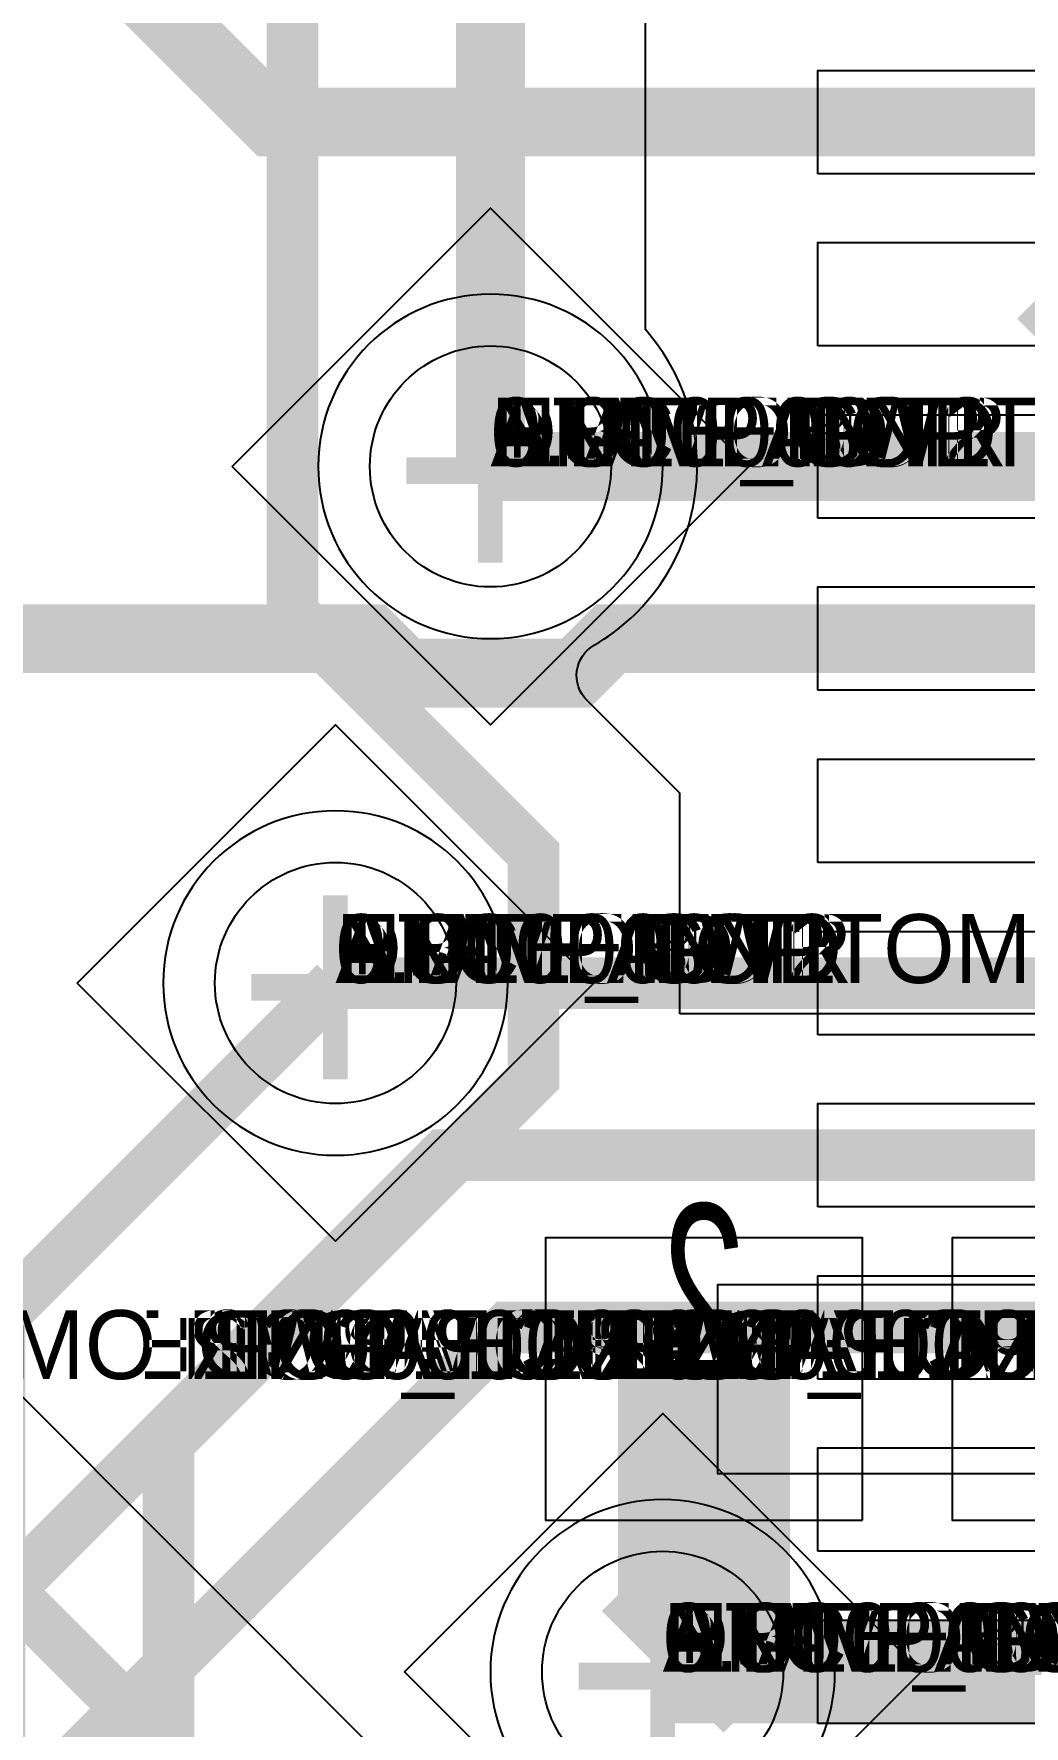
# Model space of a CAD drawing. Extents: x 0 to 323, y 0 to 320.
# Drawn here: x 94.524 to 97.399, y 59.192 to 64.106 of the extents above; entities that cross this region are included whole.
import ezdxf
from ezdxf.enums import TextEntityAlignment as Align

# ---------------------------------------------------------------- set-up
doc = ezdxf.new("R2010")
doc.units = 0
doc.header["$MEASUREMENT"] = 0
doc.layers.get('0').update_dxf_attribs({"linetype": 'CONTINUOUS'})
for name, color, linetype in [('CDN_FIGURES', 7, 'CONTINUOUS'), ('ETCH_BOTTOM', 7, 'CONTINUOUS'), ('ETCH_GND', 3, 'CONTINUOUS'), ('ETCH_INT1', 4, 'CONTINUOUS'), ('ETCH_INT2', 5, 'CONTINUOUS'), ('ETCH_PWR', 6, 'CONTINUOUS'), ('ETCH_TOP', 2, 'CONTINUOUS'), ('MANUFACTURING_NCLEGEND-1-6', 8, 'CONTINUOUS'), ('PACKAGE_GEOMETRY_ASSEMBLY_TOP', 11, 'CONTINUOUS'), ('PACKAGE_GEOMETRY_PIN_NUMBER', 9, 'CONTINUOUS')]:
    doc.layers.add(name, color=color, linetype=linetype)

# ---------------------------------------------------------------- blocks, each defined once
blk = doc.blocks.new('PAD_INFO')
for tag in ['SHAPE_TYPE', 'PAD_HEIGHT', 'PAD_LAYER', 'PAD_TYPE', 'PAD_WIDTH']:
    blk.add_attdef(tag, (0, 0), '', height=0.2)
at = {"flags": 2}
blk.add_attdef('CDN_TYPE', (0, 0), '', height=0.2, dxfattribs=at)
blk = doc.blocks.new('DRILL_INFO')
at = {"flags": 2}
blk.add_attdef('CDN_TYPE', (0, 0), '', height=0.2, dxfattribs=at)
for tag in ['FSHAPE', 'FCHAR', 'DRILL_HEIGHT', 'DIAMETER', 'PLATED', 'DRILL_WIDTH']:
    blk.add_attdef(tag, (0, 0), '', height=0.2)
blk = doc.blocks.new('VIA0700X0300')
at = {"layer": 'ETCH_BOTTOM'}
blk.add_circle((0, 0), 0.35, dxfattribs=at)
at = {"layer": 'ETCH_GND'}
blk.add_circle((0, 0), 0.35, dxfattribs=at)
at = {"layer": 'ETCH_INT1'}
blk.add_circle((0, 0), 0.35, dxfattribs=at)
at = {"layer": 'ETCH_INT2'}
blk.add_circle((0, 0), 0.35, dxfattribs=at)
at = {"layer": 'ETCH_PWR'}
blk.add_circle((0, 0), 0.35, dxfattribs=at)
at = {"layer": 'ETCH_TOP'}
blk.add_circle((0, 0), 0.35, dxfattribs=at)
ref = blk.add_blockref('PAD_INFO', (0, 0))
ref.add_attrib('PAD_LAYER', 'ETCH_TOP', (0, 0), dxfattribs={"height": 0.2})
ref.add_attrib('SHAPE_TYPE', 'NULL', (0, 0), dxfattribs={"height": 0.2})
ref.add_attrib('PAD_TYPE', 'ANTIPAD', (0, 0), dxfattribs={"height": 0.2})
ref.add_attrib('PAD_WIDTH', '0.000000', (0, 0), dxfattribs={"height": 0.2})
ref.add_attrib('PAD_HEIGHT', '0.000000', (0, 0), dxfattribs={"height": 0.2})
ref = blk.add_blockref('PAD_INFO', (0, 0))
ref.add_attrib('PAD_LAYER', 'ETCH_GND', (0, 0), dxfattribs={"height": 0.2})
ref.add_attrib('SHAPE_TYPE', 'NULL', (0, 0), dxfattribs={"height": 0.2})
ref.add_attrib('PAD_TYPE', 'ANTIPAD', (0, 0), dxfattribs={"height": 0.2})
ref.add_attrib('PAD_WIDTH', '0.000000', (0, 0), dxfattribs={"height": 0.2})
ref.add_attrib('PAD_HEIGHT', '0.000000', (0, 0), dxfattribs={"height": 0.2})
ref = blk.add_blockref('PAD_INFO', (0, 0))
ref.add_attrib('PAD_LAYER', 'ETCH_INT1', (0, 0), dxfattribs={"height": 0.2})
ref.add_attrib('SHAPE_TYPE', 'NULL', (0, 0), dxfattribs={"height": 0.2})
ref.add_attrib('PAD_TYPE', 'ANTIPAD', (0, 0), dxfattribs={"height": 0.2})
ref.add_attrib('PAD_WIDTH', '0.000000', (0, 0), dxfattribs={"height": 0.2})
ref.add_attrib('PAD_HEIGHT', '0.000000', (0, 0), dxfattribs={"height": 0.2})
ref = blk.add_blockref('PAD_INFO', (0, 0))
ref.add_attrib('PAD_LAYER', 'ETCH_INT2', (0, 0), dxfattribs={"height": 0.2})
ref.add_attrib('SHAPE_TYPE', 'NULL', (0, 0), dxfattribs={"height": 0.2})
ref.add_attrib('PAD_TYPE', 'ANTIPAD', (0, 0), dxfattribs={"height": 0.2})
ref.add_attrib('PAD_WIDTH', '0.000000', (0, 0), dxfattribs={"height": 0.2})
ref.add_attrib('PAD_HEIGHT', '0.000000', (0, 0), dxfattribs={"height": 0.2})
ref = blk.add_blockref('PAD_INFO', (0, 0))
ref.add_attrib('PAD_LAYER', 'ETCH_PWR', (0, 0), dxfattribs={"height": 0.2})
ref.add_attrib('SHAPE_TYPE', 'NULL', (0, 0), dxfattribs={"height": 0.2})
ref.add_attrib('PAD_TYPE', 'ANTIPAD', (0, 0), dxfattribs={"height": 0.2})
ref.add_attrib('PAD_WIDTH', '0.000000', (0, 0), dxfattribs={"height": 0.2})
ref.add_attrib('PAD_HEIGHT', '0.000000', (0, 0), dxfattribs={"height": 0.2})
ref = blk.add_blockref('PAD_INFO', (0, 0))
ref.add_attrib('PAD_LAYER', 'ETCH_BOTTOM', (0, 0), dxfattribs={"height": 0.2})
ref.add_attrib('SHAPE_TYPE', 'NULL', (0, 0), dxfattribs={"height": 0.2})
ref.add_attrib('PAD_TYPE', 'ANTIPAD', (0, 0), dxfattribs={"height": 0.2})
ref.add_attrib('PAD_WIDTH', '0.000000', (0, 0), dxfattribs={"height": 0.2})
ref.add_attrib('PAD_HEIGHT', '0.000000', (0, 0), dxfattribs={"height": 0.2})
ref = blk.add_blockref('PAD_INFO', (0, 0))
ref.add_attrib('PAD_LAYER', 'ETCH_TOP', (0, 0), dxfattribs={"height": 0.2})
ref.add_attrib('SHAPE_TYPE', 'NULL', (0, 0), dxfattribs={"height": 0.2})
ref.add_attrib('PAD_TYPE', 'THERMAL', (0, 0), dxfattribs={"height": 0.2})
ref.add_attrib('PAD_WIDTH', '0.000000', (0, 0), dxfattribs={"height": 0.2})
ref.add_attrib('PAD_HEIGHT', '0.000000', (0, 0), dxfattribs={"height": 0.2})
ref = blk.add_blockref('PAD_INFO', (0, 0))
ref.add_attrib('PAD_LAYER', 'ETCH_GND', (0, 0), dxfattribs={"height": 0.2})
ref.add_attrib('SHAPE_TYPE', 'NULL', (0, 0), dxfattribs={"height": 0.2})
ref.add_attrib('PAD_TYPE', 'THERMAL', (0, 0), dxfattribs={"height": 0.2})
ref.add_attrib('PAD_WIDTH', '0.000000', (0, 0), dxfattribs={"height": 0.2})
ref.add_attrib('PAD_HEIGHT', '0.000000', (0, 0), dxfattribs={"height": 0.2})
ref = blk.add_blockref('PAD_INFO', (0, 0))
ref.add_attrib('PAD_LAYER', 'ETCH_INT1', (0, 0), dxfattribs={"height": 0.2})
ref.add_attrib('SHAPE_TYPE', 'NULL', (0, 0), dxfattribs={"height": 0.2})
ref.add_attrib('PAD_TYPE', 'THERMAL', (0, 0), dxfattribs={"height": 0.2})
ref.add_attrib('PAD_WIDTH', '0.000000', (0, 0), dxfattribs={"height": 0.2})
ref.add_attrib('PAD_HEIGHT', '0.000000', (0, 0), dxfattribs={"height": 0.2})
ref = blk.add_blockref('PAD_INFO', (0, 0))
ref.add_attrib('PAD_LAYER', 'ETCH_INT2', (0, 0), dxfattribs={"height": 0.2})
ref.add_attrib('SHAPE_TYPE', 'NULL', (0, 0), dxfattribs={"height": 0.2})
ref.add_attrib('PAD_TYPE', 'THERMAL', (0, 0), dxfattribs={"height": 0.2})
ref.add_attrib('PAD_WIDTH', '0.000000', (0, 0), dxfattribs={"height": 0.2})
ref.add_attrib('PAD_HEIGHT', '0.000000', (0, 0), dxfattribs={"height": 0.2})
ref = blk.add_blockref('PAD_INFO', (0, 0))
ref.add_attrib('PAD_LAYER', 'ETCH_PWR', (0, 0), dxfattribs={"height": 0.2})
ref.add_attrib('SHAPE_TYPE', 'NULL', (0, 0), dxfattribs={"height": 0.2})
ref.add_attrib('PAD_TYPE', 'THERMAL', (0, 0), dxfattribs={"height": 0.2})
ref.add_attrib('PAD_WIDTH', '0.000000', (0, 0), dxfattribs={"height": 0.2})
ref.add_attrib('PAD_HEIGHT', '0.000000', (0, 0), dxfattribs={"height": 0.2})
ref = blk.add_blockref('PAD_INFO', (0, 0))
ref.add_attrib('PAD_LAYER', 'ETCH_BOTTOM', (0, 0), dxfattribs={"height": 0.2})
ref.add_attrib('SHAPE_TYPE', 'NULL', (0, 0), dxfattribs={"height": 0.2})
ref.add_attrib('PAD_TYPE', 'THERMAL', (0, 0), dxfattribs={"height": 0.2})
ref.add_attrib('PAD_WIDTH', '0.000000', (0, 0), dxfattribs={"height": 0.2})
ref.add_attrib('PAD_HEIGHT', '0.000000', (0, 0), dxfattribs={"height": 0.2})
ref = blk.add_blockref('PAD_INFO', (0, 0))
ref.add_attrib('PAD_LAYER', 'ETCH_TOP', (0, 0), dxfattribs={"height": 0.2})
ref.add_attrib('SHAPE_TYPE', 'CIRCLE', (0, 0), dxfattribs={"height": 0.2})
ref.add_attrib('PAD_TYPE', 'REGULAR', (0, 0), dxfattribs={"height": 0.2})
ref.add_attrib('PAD_WIDTH', '0.700000', (0, 0), dxfattribs={"height": 0.2})
ref.add_attrib('PAD_HEIGHT', '0.700000', (0, 0), dxfattribs={"height": 0.2})
ref = blk.add_blockref('PAD_INFO', (0, 0))
ref.add_attrib('PAD_LAYER', 'ETCH_GND', (0, 0), dxfattribs={"height": 0.2})
ref.add_attrib('SHAPE_TYPE', 'CIRCLE', (0, 0), dxfattribs={"height": 0.2})
ref.add_attrib('PAD_TYPE', 'REGULAR', (0, 0), dxfattribs={"height": 0.2})
ref.add_attrib('PAD_WIDTH', '0.700000', (0, 0), dxfattribs={"height": 0.2})
ref.add_attrib('PAD_HEIGHT', '0.700000', (0, 0), dxfattribs={"height": 0.2})
ref = blk.add_blockref('PAD_INFO', (0, 0))
ref.add_attrib('PAD_LAYER', 'ETCH_INT1', (0, 0), dxfattribs={"height": 0.2})
ref.add_attrib('SHAPE_TYPE', 'CIRCLE', (0, 0), dxfattribs={"height": 0.2})
ref.add_attrib('PAD_TYPE', 'REGULAR', (0, 0), dxfattribs={"height": 0.2})
ref.add_attrib('PAD_WIDTH', '0.700000', (0, 0), dxfattribs={"height": 0.2})
ref.add_attrib('PAD_HEIGHT', '0.700000', (0, 0), dxfattribs={"height": 0.2})
ref = blk.add_blockref('PAD_INFO', (0, 0))
ref.add_attrib('PAD_LAYER', 'ETCH_INT2', (0, 0), dxfattribs={"height": 0.2})
ref.add_attrib('SHAPE_TYPE', 'CIRCLE', (0, 0), dxfattribs={"height": 0.2})
ref.add_attrib('PAD_TYPE', 'REGULAR', (0, 0), dxfattribs={"height": 0.2})
ref.add_attrib('PAD_WIDTH', '0.700000', (0, 0), dxfattribs={"height": 0.2})
ref.add_attrib('PAD_HEIGHT', '0.700000', (0, 0), dxfattribs={"height": 0.2})
ref = blk.add_blockref('PAD_INFO', (0, 0))
ref.add_attrib('PAD_LAYER', 'ETCH_PWR', (0, 0), dxfattribs={"height": 0.2})
ref.add_attrib('SHAPE_TYPE', 'CIRCLE', (0, 0), dxfattribs={"height": 0.2})
ref.add_attrib('PAD_TYPE', 'REGULAR', (0, 0), dxfattribs={"height": 0.2})
ref.add_attrib('PAD_WIDTH', '0.700000', (0, 0), dxfattribs={"height": 0.2})
ref.add_attrib('PAD_HEIGHT', '0.700000', (0, 0), dxfattribs={"height": 0.2})
ref = blk.add_blockref('PAD_INFO', (0, 0))
ref.add_attrib('PAD_LAYER', 'ETCH_BOTTOM', (0, 0), dxfattribs={"height": 0.2})
ref.add_attrib('SHAPE_TYPE', 'CIRCLE', (0, 0), dxfattribs={"height": 0.2})
ref.add_attrib('PAD_TYPE', 'REGULAR', (0, 0), dxfattribs={"height": 0.2})
ref.add_attrib('PAD_WIDTH', '0.700000', (0, 0), dxfattribs={"height": 0.2})
ref.add_attrib('PAD_HEIGHT', '0.700000', (0, 0), dxfattribs={"height": 0.2})
ref = blk.add_blockref('DRILL_INFO', (0, 0))
ref.add_attrib('DIAMETER', '0.300000', (0, 0), dxfattribs={"height": 0.2})
ref.add_attrib('PLATED', 'PLATED', (0, 0), dxfattribs={"height": 0.2})
ref.add_attrib('FSHAPE', 'DIAMOND', (0, 0), dxfattribs={"height": 0.2})
ref.add_attrib('FCHAR', '+', (0, 0), dxfattribs={"height": 0.2})
ref.add_attrib('DRILL_WIDTH', '1.500000', (0, 0), dxfattribs={"height": 0.2})
ref.add_attrib('DRILL_HEIGHT', '1.500000', (0, 0), dxfattribs={"height": 0.2})
for tag in ['CDN_TYPE', 'PIN']:
    blk.add_attdef(tag, (0, 0), '', height=0.2)
at = {"flags": 2}
for tag in ['PSTKNAME', 'BBV']:
    blk.add_attdef(tag, (0, 0), '', height=0.2, dxfattribs=at)
blk = doc.blocks.new('FIGURE_DIAMOND')
at = {"layer": 'CDN_FIGURES'}
blk.add_lwpolyline([(-0.5, 0), (0, 0.5), (0.5, 0), (0, -0.5)], close=True, dxfattribs=at)
blk = doc.blocks.new('RC1300X0300TS')
at = {"layer": 'ETCH_TOP'}
blk.add_lwpolyline([(-0.65, -0.15), (-0.65, 0.15), (0.65, 0.15), (0.65, -0.15)], close=True, dxfattribs=at)
for tag in ['CDN_TYPE', 'PIN']:
    blk.add_attdef(tag, (0, 0), '', height=0.2)
at = {"flags": 2}
for tag in ['PSTKNAME', 'BBV']:
    blk.add_attdef(tag, (0, 0), '', height=0.2, dxfattribs=at)
blk = doc.blocks.new('LQFP176')
at = {"layer": 'ETCH_TOP', "rotation": 90}
for p in [(-9.25, -12.7), (-8.75, -12.7), (-8.25, -12.7), (-7.75, -12.7), (-7.25, -12.7), (-6.75, -12.7), (-6.25, -12.7), (-5.75, -12.7), (-5.25, -12.7), (-4.75, -12.7)]:
    blk.add_blockref('RC1300X0300TS', p, dxfattribs=at)
at = {"flags": 2}
for tag in ['SYMBOL_TYPE', 'CDN_TYPE', 'REFDES']:
    blk.add_attdef(tag, (0, 0), '', height=0.2, dxfattribs=at)
blk = doc.blocks.new('RC0920X0820TS')
at = {"layer": 'ETCH_TOP'}
blk.add_lwpolyline([(-0.46, -0.41), (-0.46, 0.41), (0.46, 0.41), (0.46, -0.41)], close=True, dxfattribs=at)
ref = blk.add_blockref('PAD_INFO', (0, 0))
ref.add_attrib('PAD_LAYER', 'ETCH_TOP', (0, 0), dxfattribs={"height": 0.2})
ref.add_attrib('SHAPE_TYPE', 'NULL', (0, 0), dxfattribs={"height": 0.2})
ref.add_attrib('PAD_TYPE', 'ANTIPAD', (0, 0), dxfattribs={"height": 0.2})
ref.add_attrib('PAD_WIDTH', '0.000000', (0, 0), dxfattribs={"height": 0.2})
ref.add_attrib('PAD_HEIGHT', '0.000000', (0, 0), dxfattribs={"height": 0.2})
ref = blk.add_blockref('PAD_INFO', (0, 0))
ref.add_attrib('PAD_LAYER', 'ETCH_GND', (0, 0), dxfattribs={"height": 0.2})
ref.add_attrib('SHAPE_TYPE', 'NULL', (0, 0), dxfattribs={"height": 0.2})
ref.add_attrib('PAD_TYPE', 'ANTIPAD', (0, 0), dxfattribs={"height": 0.2})
ref.add_attrib('PAD_WIDTH', '0.000000', (0, 0), dxfattribs={"height": 0.2})
ref.add_attrib('PAD_HEIGHT', '0.000000', (0, 0), dxfattribs={"height": 0.2})
ref = blk.add_blockref('PAD_INFO', (0, 0))
ref.add_attrib('PAD_LAYER', 'ETCH_INT1', (0, 0), dxfattribs={"height": 0.2})
ref.add_attrib('SHAPE_TYPE', 'NULL', (0, 0), dxfattribs={"height": 0.2})
ref.add_attrib('PAD_TYPE', 'ANTIPAD', (0, 0), dxfattribs={"height": 0.2})
ref.add_attrib('PAD_WIDTH', '0.000000', (0, 0), dxfattribs={"height": 0.2})
ref.add_attrib('PAD_HEIGHT', '0.000000', (0, 0), dxfattribs={"height": 0.2})
ref = blk.add_blockref('PAD_INFO', (0, 0))
ref.add_attrib('PAD_LAYER', 'ETCH_INT2', (0, 0), dxfattribs={"height": 0.2})
ref.add_attrib('SHAPE_TYPE', 'NULL', (0, 0), dxfattribs={"height": 0.2})
ref.add_attrib('PAD_TYPE', 'ANTIPAD', (0, 0), dxfattribs={"height": 0.2})
ref.add_attrib('PAD_WIDTH', '0.000000', (0, 0), dxfattribs={"height": 0.2})
ref.add_attrib('PAD_HEIGHT', '0.000000', (0, 0), dxfattribs={"height": 0.2})
ref = blk.add_blockref('PAD_INFO', (0, 0))
ref.add_attrib('PAD_LAYER', 'ETCH_PWR', (0, 0), dxfattribs={"height": 0.2})
ref.add_attrib('SHAPE_TYPE', 'NULL', (0, 0), dxfattribs={"height": 0.2})
ref.add_attrib('PAD_TYPE', 'ANTIPAD', (0, 0), dxfattribs={"height": 0.2})
ref.add_attrib('PAD_WIDTH', '0.000000', (0, 0), dxfattribs={"height": 0.2})
ref.add_attrib('PAD_HEIGHT', '0.000000', (0, 0), dxfattribs={"height": 0.2})
ref = blk.add_blockref('PAD_INFO', (0, 0))
ref.add_attrib('PAD_LAYER', 'ETCH_BOTTOM', (0, 0), dxfattribs={"height": 0.2})
ref.add_attrib('SHAPE_TYPE', 'NULL', (0, 0), dxfattribs={"height": 0.2})
ref.add_attrib('PAD_TYPE', 'ANTIPAD', (0, 0), dxfattribs={"height": 0.2})
ref.add_attrib('PAD_WIDTH', '0.000000', (0, 0), dxfattribs={"height": 0.2})
ref.add_attrib('PAD_HEIGHT', '0.000000', (0, 0), dxfattribs={"height": 0.2})
ref = blk.add_blockref('PAD_INFO', (0, 0))
ref.add_attrib('PAD_LAYER', 'ETCH_TOP', (0, 0), dxfattribs={"height": 0.2})
ref.add_attrib('SHAPE_TYPE', 'NULL', (0, 0), dxfattribs={"height": 0.2})
ref.add_attrib('PAD_TYPE', 'THERMAL', (0, 0), dxfattribs={"height": 0.2})
ref.add_attrib('PAD_WIDTH', '0.000000', (0, 0), dxfattribs={"height": 0.2})
ref.add_attrib('PAD_HEIGHT', '0.000000', (0, 0), dxfattribs={"height": 0.2})
ref = blk.add_blockref('PAD_INFO', (0, 0))
ref.add_attrib('PAD_LAYER', 'ETCH_GND', (0, 0), dxfattribs={"height": 0.2})
ref.add_attrib('SHAPE_TYPE', 'NULL', (0, 0), dxfattribs={"height": 0.2})
ref.add_attrib('PAD_TYPE', 'THERMAL', (0, 0), dxfattribs={"height": 0.2})
ref.add_attrib('PAD_WIDTH', '0.000000', (0, 0), dxfattribs={"height": 0.2})
ref.add_attrib('PAD_HEIGHT', '0.000000', (0, 0), dxfattribs={"height": 0.2})
ref = blk.add_blockref('PAD_INFO', (0, 0))
ref.add_attrib('PAD_LAYER', 'ETCH_INT1', (0, 0), dxfattribs={"height": 0.2})
ref.add_attrib('SHAPE_TYPE', 'NULL', (0, 0), dxfattribs={"height": 0.2})
ref.add_attrib('PAD_TYPE', 'THERMAL', (0, 0), dxfattribs={"height": 0.2})
ref.add_attrib('PAD_WIDTH', '0.000000', (0, 0), dxfattribs={"height": 0.2})
ref.add_attrib('PAD_HEIGHT', '0.000000', (0, 0), dxfattribs={"height": 0.2})
ref = blk.add_blockref('PAD_INFO', (0, 0))
ref.add_attrib('PAD_LAYER', 'ETCH_INT2', (0, 0), dxfattribs={"height": 0.2})
ref.add_attrib('SHAPE_TYPE', 'NULL', (0, 0), dxfattribs={"height": 0.2})
ref.add_attrib('PAD_TYPE', 'THERMAL', (0, 0), dxfattribs={"height": 0.2})
ref.add_attrib('PAD_WIDTH', '0.000000', (0, 0), dxfattribs={"height": 0.2})
ref.add_attrib('PAD_HEIGHT', '0.000000', (0, 0), dxfattribs={"height": 0.2})
ref = blk.add_blockref('PAD_INFO', (0, 0))
ref.add_attrib('PAD_LAYER', 'ETCH_PWR', (0, 0), dxfattribs={"height": 0.2})
ref.add_attrib('SHAPE_TYPE', 'NULL', (0, 0), dxfattribs={"height": 0.2})
ref.add_attrib('PAD_TYPE', 'THERMAL', (0, 0), dxfattribs={"height": 0.2})
ref.add_attrib('PAD_WIDTH', '0.000000', (0, 0), dxfattribs={"height": 0.2})
ref.add_attrib('PAD_HEIGHT', '0.000000', (0, 0), dxfattribs={"height": 0.2})
ref = blk.add_blockref('PAD_INFO', (0, 0))
ref.add_attrib('PAD_LAYER', 'ETCH_BOTTOM', (0, 0), dxfattribs={"height": 0.2})
ref.add_attrib('SHAPE_TYPE', 'NULL', (0, 0), dxfattribs={"height": 0.2})
ref.add_attrib('PAD_TYPE', 'THERMAL', (0, 0), dxfattribs={"height": 0.2})
ref.add_attrib('PAD_WIDTH', '0.000000', (0, 0), dxfattribs={"height": 0.2})
ref.add_attrib('PAD_HEIGHT', '0.000000', (0, 0), dxfattribs={"height": 0.2})
ref = blk.add_blockref('PAD_INFO', (0, 0))
ref.add_attrib('PAD_LAYER', 'ETCH_TOP', (0, 0), dxfattribs={"height": 0.2})
ref.add_attrib('SHAPE_TYPE', 'RECTANGLE', (0, 0), dxfattribs={"height": 0.2})
ref.add_attrib('PAD_TYPE', 'REGULAR', (0, 0), dxfattribs={"height": 0.2})
ref.add_attrib('PAD_WIDTH', '0.920000', (0, 0), dxfattribs={"height": 0.2})
ref.add_attrib('PAD_HEIGHT', '0.820000', (0, 0), dxfattribs={"height": 0.2})
ref = blk.add_blockref('PAD_INFO', (0, 0))
ref.add_attrib('PAD_LAYER', 'ETCH_GND', (0, 0), dxfattribs={"height": 0.2})
ref.add_attrib('SHAPE_TYPE', 'NULL', (0, 0), dxfattribs={"height": 0.2})
ref.add_attrib('PAD_TYPE', 'REGULAR', (0, 0), dxfattribs={"height": 0.2})
ref.add_attrib('PAD_WIDTH', '0.000000', (0, 0), dxfattribs={"height": 0.2})
ref.add_attrib('PAD_HEIGHT', '0.000000', (0, 0), dxfattribs={"height": 0.2})
ref = blk.add_blockref('PAD_INFO', (0, 0))
ref.add_attrib('PAD_LAYER', 'ETCH_INT1', (0, 0), dxfattribs={"height": 0.2})
ref.add_attrib('SHAPE_TYPE', 'NULL', (0, 0), dxfattribs={"height": 0.2})
ref.add_attrib('PAD_TYPE', 'REGULAR', (0, 0), dxfattribs={"height": 0.2})
ref.add_attrib('PAD_WIDTH', '0.000000', (0, 0), dxfattribs={"height": 0.2})
ref.add_attrib('PAD_HEIGHT', '0.000000', (0, 0), dxfattribs={"height": 0.2})
ref = blk.add_blockref('PAD_INFO', (0, 0))
ref.add_attrib('PAD_LAYER', 'ETCH_INT2', (0, 0), dxfattribs={"height": 0.2})
ref.add_attrib('SHAPE_TYPE', 'NULL', (0, 0), dxfattribs={"height": 0.2})
ref.add_attrib('PAD_TYPE', 'REGULAR', (0, 0), dxfattribs={"height": 0.2})
ref.add_attrib('PAD_WIDTH', '0.000000', (0, 0), dxfattribs={"height": 0.2})
ref.add_attrib('PAD_HEIGHT', '0.000000', (0, 0), dxfattribs={"height": 0.2})
ref = blk.add_blockref('PAD_INFO', (0, 0))
ref.add_attrib('PAD_LAYER', 'ETCH_PWR', (0, 0), dxfattribs={"height": 0.2})
ref.add_attrib('SHAPE_TYPE', 'NULL', (0, 0), dxfattribs={"height": 0.2})
ref.add_attrib('PAD_TYPE', 'REGULAR', (0, 0), dxfattribs={"height": 0.2})
ref.add_attrib('PAD_WIDTH', '0.000000', (0, 0), dxfattribs={"height": 0.2})
ref.add_attrib('PAD_HEIGHT', '0.000000', (0, 0), dxfattribs={"height": 0.2})
ref = blk.add_blockref('PAD_INFO', (0, 0))
ref.add_attrib('PAD_LAYER', 'ETCH_BOTTOM', (0, 0), dxfattribs={"height": 0.2})
ref.add_attrib('SHAPE_TYPE', 'NULL', (0, 0), dxfattribs={"height": 0.2})
ref.add_attrib('PAD_TYPE', 'REGULAR', (0, 0), dxfattribs={"height": 0.2})
ref.add_attrib('PAD_WIDTH', '0.000000', (0, 0), dxfattribs={"height": 0.2})
ref.add_attrib('PAD_HEIGHT', '0.000000', (0, 0), dxfattribs={"height": 0.2})
ref = blk.add_blockref('DRILL_INFO', (0, 0))
ref.add_attrib('DIAMETER', '0.000000', (0, 0), dxfattribs={"height": 0.2})
ref.add_attrib('PLATED', 'PLATED', (0, 0), dxfattribs={"height": 0.2})
ref.add_attrib('FSHAPE', 'NULL', (0, 0), dxfattribs={"height": 0.2})
ref.add_attrib('DRILL_WIDTH', '0.000000', (0, 0), dxfattribs={"height": 0.2})
ref.add_attrib('DRILL_HEIGHT', '0.000000', (0, 0), dxfattribs={"height": 0.2})
for tag in ['CDN_TYPE', 'PIN']:
    blk.add_attdef(tag, (0, 0), '', height=0.2)
at = {"flags": 2}
for tag in ['PSTKNAME', 'BBV']:
    blk.add_attdef(tag, (0, 0), '', height=0.2, dxfattribs=at)
blk = doc.blocks.new('F270')
at = {"layer": 'PACKAGE_GEOMETRY_ASSEMBLY_TOP'}
blk.add_lwpolyline([(0.04, -0.275), (1.14, -0.275), (1.14, 0.275), (0.04, 0.275)], close=True, dxfattribs=at)
at = {"layer": 'ETCH_TOP'}
ref = blk.add_blockref('RC0920X0820TS', (0, 0), dxfattribs=at)
ref.add_attrib('CDN_TYPE', 'PIN', (0, 0), dxfattribs={"height": 0.2})
ref.add_attrib('PIN', '1', (0, 0), dxfattribs={"height": 0.2})
ref = blk.add_blockref('RC0920X0820TS', (1.18, 0), dxfattribs=at)
ref.add_attrib('CDN_TYPE', 'PIN', (0, 0), dxfattribs={"height": 0.2})
ref.add_attrib('PIN', '2', (0, 0), dxfattribs={"height": 0.2})
at = {"flags": 2}
for tag in ['SYMBOL_TYPE', 'CDN_TYPE', 'REFDES']:
    blk.add_attdef(tag, (0, 0), '', height=0.2, dxfattribs=at)

msp = doc.modelspace()

# ---------------------------------------------------------------- linework, layer by layer
at = {"layer": 'ETCH_BOTTOM'}
for points in [[(44.45, 110.8, 0.15, 0.15, 0), (58.9967, 110.8, 0.15, 0.15, 0), (59.5417, 111.345, 0.15, 0.15, 0), (90.1182, 111.345, 0.15, 0.15, 0), (107.795, 93.6682, 0.15, 0.15, 0), (107.795, 85.9818, 0.15, 0.15, 0), (104.2882, 82.475, 0.15, 0.15, 0), (103.5618, 82.475, 0.15, 0.15, 0), (98.575, 77.4882, 0.15, 0.15, 0), (98.575, 75.2617, 0.15, 0.15, 0), (98.15, 74.8367, 0.15, 0.15, 0), (98.15, 68.05, 0.15, 0.15, 0), (95.275, 65.175, 0.15, 0.15, 0), (95.275, 62.425, 0.15, 0.15, 0), (95.975, 61.725, 0.15, 0.15, 0), (95.975, 61.075, 0.15, 0.15, 0), (94.915, 60.015, 0.15, 0.15, 0), (94.915, 49.2483, 0.15, 0.15, 0), (95.675, 48.4883, 0.15, 0.15, 0), (95.675, 48.0117, 0.15, 0.15, 0), (95.25, 47.5867, 0.15, 0.15, 0), (95.25, 46.6, 0.15, 0.15, 0)], [(95.85, 62.85, 0.2, 0.2, 0), (95.85, 65.2903, 0.2, 0.2, 0), (98.475, 67.9153, 0.2, 0.2, 0), (98.475, 69.725, 0.2, 0.2, 0), (100.45, 71.7, 0.2, 0.2, 0), (100.45, 78.05, 0.2, 0.2, 0), (102.4, 80, 0.2, 0.2, 0)], [(95.4, 61.35, 0.15, 0.15, 0), (94.425, 60.375, 0.15, 0.15, 0), (94.425, 52.3882, 0.15, 0.15, 0), (90.525, 48.4882, 0.15, 0.15, 0), (90.525, 48.0117, 0.15, 0.15, 0), (91.625, 46.9117, 0.15, 0.15, 0), (91.625, 39.9617, 0.15, 0.15, 0), (91.4, 39.7367, 0.15, 0.15, 0), (91.4, 34.5, 0.15, 0.15, 0)], [(96.47, 60.2, 0.5, 0.5, 0), (96.47, 59.47, 0.5, 0.5, 0), (96.35, 59.35, 0.5, 0.5, 0)]]:
    msp.add_lwpolyline(points, format="xyseb", dxfattribs=at)
msp.add_lwpolyline([(96.4001, 61.2601), (96.4001, 61.9011), (96.1299, 62.1713, -0.492704), (96.1508, 62.3307, 0.464209), (96.3118, 63.2332), (96.3001, 63.2473), (96.3001, 65.1039), (98.9251, 67.7289), (98.9251, 69.5386), (100.3768, 70.9903, -0.668179), (100.5499, 70.9186), (100.5499, 68.4379), (98.4621, 66.3501), (98.1357, 66.3501), (97.5499, 65.7643), (97.5499, 63.7857), (98.4999, 62.8357), (98.4999, 62.4322), (98.4648, 62.4208, 0.555221), (98.2193, 61.4321, -0.662645), (98.1465, 61.2601)], format="xyb", close=True, dxfattribs=at)
at = {"layer": 'ETCH_GND'}
for points in [[(96.3501, 62.85, 1), (95.3499, 62.85, 1)], [(95.9001, 61.35, 1), (94.8999, 61.35, 1)], [(96.8501, 59.35, 1), (95.8499, 59.35, 1)]]:
    msp.add_lwpolyline(points, format="xyb", close=True, dxfattribs=at)
at = {"layer": 'ETCH_INT1'}
for points in [[(96.3501, 62.85, 1), (95.3499, 62.85, 1)], [(95.9001, 61.35, 1), (94.8999, 61.35, 1)], [(96.8501, 59.35, 1), (95.8499, 59.35, 1)]]:
    msp.add_lwpolyline(points, format="xyb", close=True, dxfattribs=at)
at = {"layer": 'ETCH_INT2'}
for points, format in [([(89.95, 44.3, 0.15, 0.15, 0), (89.95, 40.4868, 0.15, 0.15, 0), (90.8118, 39.625, 0.15, 0.15, 0), (93.7117, 39.625, 0.15, 0.15, 0), (98.1617, 44.075, 0.15, 0.15, 0), (98.3882, 44.075, 0.15, 0.15, 0), (100.775, 46.4618, 0.15, 0.15, 0), (100.775, 53.4883, 0.15, 0.15, 0), (99.175, 55.0882, 0.15, 0.15, 0), (98.8382, 55.425, 0.15, 0.15, 0), (98.6118, 55.425, 0.15, 0.15, 0), (91.825, 62.2118, 0.15, 0.15, 0), (91.825, 67.3382, 0.15, 0.15, 0), (93.5118, 69.025, 0.15, 0.15, 0), (99.3882, 69.025, 0.15, 0.15, 0), (124.875, 94.5118, 0.15, 0.15, 0), (124.875, 110.054, 0.15, 0.15, 0), (123.9, 111.029, 0.15, 0.15, 0), (123.9, 111.65, 0.15, 0.15, 0)], "xyseb"), ([(115.9879, 78.6999), (103.9629, 66.6749), (92.6638, 66.6749), (92.6519, 66.668, -0.15332), (92.3597, 66.6015, 0.438438), (92.2501, 66.5005), (92.2501, 62.9329, 0.489187), (92.3765, 62.8346, -0.794927), (92.8239, 61.969, 0.437934), (92.8179, 61.8201), (98.7879, 55.8501), (99.0143, 55.8501), (101.2001, 53.6644), (101.2001, 46.2857), (98.5643, 43.6499), (98.3378, 43.6499), (94.3361, 39.6482, 0.668179), (94.4078, 39.4751), (97.1261, 39.4751), (105.3761, 31.2251), (120.6198, 31.2251), (134.8448, 17.0001)], "xyb")]:
    msp.add_lwpolyline(points, format=format, dxfattribs=at)
for points in [[(96.3501, 62.85, 1), (95.3499, 62.85, 1)], [(95.9001, 61.35, 1), (94.8999, 61.35, 1)], [(96.8501, 59.35, 1), (95.8499, 59.35, 1)]]:
    msp.add_lwpolyline(points, format="xyb", close=True, dxfattribs=at)
at = {"layer": 'ETCH_PWR'}
for points in [[(96.3501, 62.85, 1), (95.3499, 62.85, 1)], [(95.9001, 61.35, 1), (94.8999, 61.35, 1)]]:
    msp.add_lwpolyline(points, format="xyb", close=True, dxfattribs=at)
at = {"layer": 'ETCH_TOP'}
for points in [[(97.45, 63.85, 0.2, 0.2, 0), (95.216, 63.85, 0.2, 0.2, 0), (93, 66.066, 0.2, 0.2, 0), (93, 67.3486, 0.2, 0.2, 0), (92.6486, 67.7, 0.2, 0.2, 0), (87.0001, 67.7, 0.2, 0.2, 0), (85.9461, 68.754, 0.2, 0.2, 0), (82.4, 68.754, 0.2, 0.2, 0), (82.178, 68.532, 0.2, 0.2, 0), (82.178, 67.704, 0.2, 0.2, 0)], [(99.45, 63.3, 0.2, 0.2, 0), (97.5, 63.3, 0.2, 0.2, 0), (97.45, 63.35, 0.2, 0.2, 0)], [(97.45, 62.85, 0.2, 0.2, 0), (95.85, 62.85, 0.2, 0.2, 0)], [(92.5, 62.35, 0.2, 0.2, 0), (95.5014, 62.35, 0.2, 0.2, 0), (95.6014, 62.25, 0.2, 0.2, 0), (96.0986, 62.25, 0.2, 0.2, 0), (96.1986, 62.35, 0.2, 0.2, 0), (97.45, 62.35, 0.2, 0.2, 0)], [(97.45, 61.85, 0.3, 0.3, 0), (98.65, 61.85, 0.3, 0.3, 0)], [(95.4, 61.35, 0.15, 0.15, 0), (97.45, 61.35, 0.15, 0.15, 0)], [(97.45, 60.85, 0.15, 0.15, 0), (95.7133, 60.85, 0.15, 0.15, 0), (92.5, 57.6367, 0.15, 0.15, 0), (92.5, 57.15, 0.15, 0.15, 0), (90.15, 54.8, 0.15, 0.15, 0)], [(90.35, 52.25, 0.15, 0.15, 0), (93.75, 55.65, 0.15, 0.15, 0), (93.75, 58.2, 0.15, 0.15, 0), (95.9, 60.35, 0.15, 0.15, 0), (97.45, 60.35, 0.15, 0.15, 0)], [(97.45, 59.85, 0.3, 0.3, 0), (98.55, 59.85, 0.3, 0.3, 0)], [(97.45, 59.35, 0.3, 0.3, 0), (96.35, 59.35, 0.3, 0.3, 0)]]:
    msp.add_lwpolyline(points, format="xyseb", dxfattribs=at)

# ---------------------------------------------------------------- block references
at = {"rotation": 270}
msp.add_blockref('LQFP176', (110.15, 54.6), dxfattribs=at)
at = {"xscale": -1}
msp.add_blockref('F270', (97.65, 60.2), dxfattribs=at)
at = {"layer": 'ETCH_TOP'}
for p in [(95.85, 62.85), (95.4, 61.35), (96.35, 59.35)]:
    msp.add_blockref('VIA0700X0300', p, dxfattribs=at)
at = {"layer": 'MANUFACTURING_NCLEGEND-1-6', "xscale": 1.5, "yscale": 1.5}
for p in [(95.85, 62.85), (95.4, 61.35), (96.35, 59.35)]:
    msp.add_blockref('FIGURE_DIAMOND', p, dxfattribs=at)

# ---------------------------------------------------------------- texts
at = {"layer": 'MANUFACTURING_NCLEGEND-1-6'}
for p in [(95.85, 62.85), (95.4, 61.35), (96.35, 59.35)]:
    msp.add_text('+', height=0.75, dxfattribs=at).set_placement(p, align=Align.MIDDLE_CENTER)
at = {"layer": 'PACKAGE_GEOMETRY_PIN_NUMBER', "text_generation_flag": 2, "width": 0.649606}
msp.add_text('2', height=0.508, dxfattribs=at).set_placement((96.47, 60.2), align=Align.CENTER)

doc.saveas('drawing.dxf')
